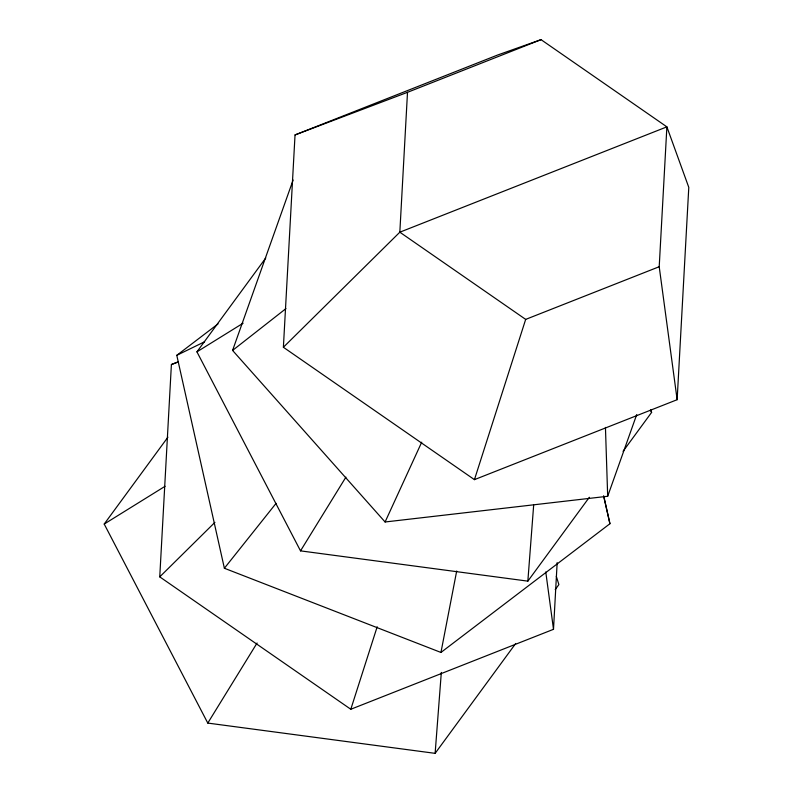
<?xml version="1.0" encoding="UTF-8"?>
<svg xmlns="http://www.w3.org/2000/svg" width="793" height="793" viewBox="0 0 793 793"><rect width="100%" height="100%" fill="white"/><g stroke="black" fill="none" stroke-linecap="round" stroke-linejoin="round"><path stroke-width="1.19" d="M557.162 562.643L553.504 629.315L350.803 709.259L159.75 576.868L171.397 364.542L178.316 361.816M283.388 347.265L295.036 134.929L497.736 54.985L541.034 39.65L666.883 126.86L688.79 187.366L677.143 399.702L474.442 479.646L283.388 347.265L399.831 232.19L666.883 126.86L659.211 266.726L677.143 399.702M541.034 39.65L407.503 92.315L399.831 232.19L525.68 319.391L659.211 266.726M167.918 437.181L104.21 524.054L207.786 723.077L435.129 753.35L441.324 672.434M265.774 257.983L196.932 351.844L300.517 550.867L527.851 581.14L533.669 505.131M218.055 323.891L176.789 355.323L224.379 568.254L440.948 652.451L456.699 571.01M350.803 709.259L377.181 626.777M474.442 479.646L525.68 319.391M636.72 414.561L607.686 496.269L385.091 521.982L232.577 350.427L293.123 180.011M385.091 521.982L421.717 442.177M300.517 550.867L345.917 477.128M207.786 723.077L257.081 643.014M527.851 581.14L589.358 497.27M623.05 451.336L651.608 412.4L650.875 410.031M435.129 753.35L515.678 643.519M555.219 589.595L558.877 584.6L556.319 576.323M224.379 568.254L276.073 503.357M159.75 576.868L214.913 522.359M232.577 350.427L285.946 308.606M440.948 652.451L609.936 523.727L603.751 496.051M196.932 351.844L243.104 323.207M104.21 524.054L165.063 486.297M176.789 355.323L204.584 341.773M295.036 134.929L407.503 92.315M171.397 364.542L178.286 361.925M650.468 410.209L651.608 412.4M603.622 496.091L609.936 523.727M545.772 571.971L553.504 629.315M605.446 427.407L607.686 496.269"/></g></svg>
